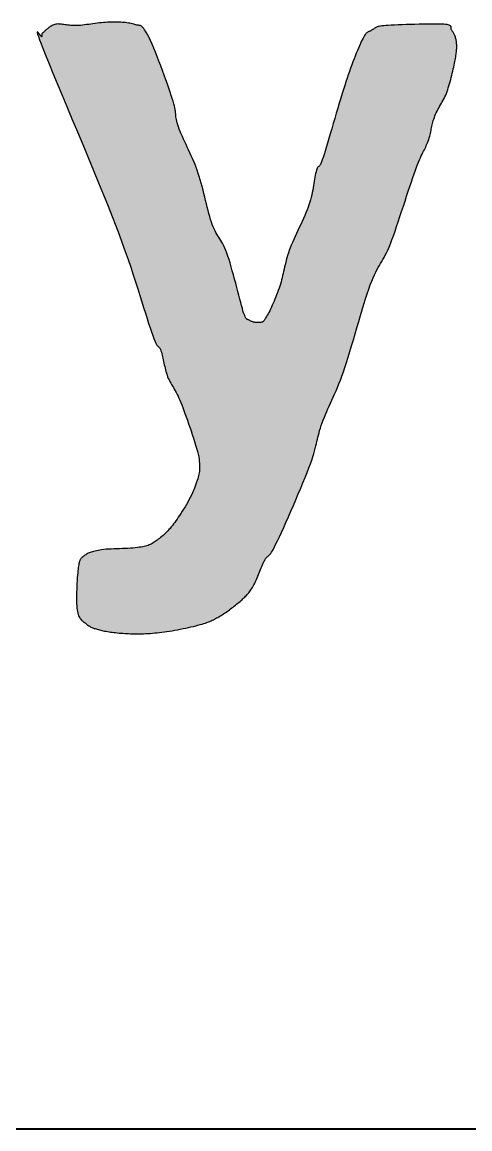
# Model space of a CAD drawing. Header units: millimetres. Extents: x 0 to 420, y 0 to 297.
# Drawn here: x 304.968 to 306.875, y 49 to 53.714 of the extents above; entities that cross this region are included whole.
import ezdxf

# ---------------------------------------------------------------- set-up
doc = ezdxf.new("R2010")
doc.units = ezdxf.units.MM
doc.layers.add('291-E-DIAGRAMA', color=5, linetype='Continuous')
doc.layers.add('291-G-ROTULO', color=7, linetype='Continuous')

msp = doc.modelspace()

# ---------------------------------------------------------------- hatches: boundary and pattern name
at = {"layer": '291-G-ROTULO', "true_color": 0xec5a2f}
msp.add_hatch(color=7, dxfattribs=at).paths.add_polyline_path([(306.7118, 53.7061), (306.6951, 53.706), (306.6776, 53.7057), (306.6594, 53.7054), (306.6409, 53.7049), (306.6224, 53.7044), (306.6042, 53.7039), (306.5865, 53.7032), (306.5697, 53.7026), (306.554, 53.7019), (306.5397, 53.7012), (306.5272, 53.7004), (306.5167, 53.6997), (306.5079, 53.6989), (306.5004, 53.6981), (306.4939, 53.6972), (306.4884, 53.6962), (306.4837, 53.6952), (306.4798, 53.6942), (306.4766, 53.6931), (306.4738, 53.6919), (306.4714, 53.6906), (306.4694, 53.6893), (306.4675, 53.6879), (306.4656, 53.6864), (306.4637, 53.6848), (306.4616, 53.6832), (306.4593, 53.6814), (306.4565, 53.6796), (306.4536, 53.6779), (306.451, 53.6766), (306.4485, 53.6756), (306.4463, 53.6747), (306.4441, 53.6739), (306.442, 53.6731), (306.44, 53.6721), (306.4379, 53.6708), (306.4358, 53.6692), (306.4336, 53.6671), (306.4313, 53.6645), (306.4288, 53.6612), (306.4261, 53.6572), (306.4232, 53.6523), (306.4199, 53.6464), (306.4163, 53.6394), (306.4125, 53.6315), (306.4084, 53.6229), (306.4043, 53.6136), (306.3999, 53.6036), (306.3955, 53.5931), (306.3909, 53.5819), (306.3862, 53.5701), (306.3814, 53.5579), (306.3766, 53.5451), (306.3717, 53.5319), (306.3668, 53.5183), (306.3618, 53.5042), (306.3569, 53.4898), (306.3519, 53.4751), (306.347, 53.46), (306.3421, 53.4447), (306.3366, 53.428), (306.3308, 53.4098), (306.3248, 53.3902), (306.3186, 53.3696), (306.3122, 53.3482), (306.3058, 53.3263), (306.2993, 53.3042), (306.2929, 53.2821), (306.2865, 53.2603), (306.2803, 53.239), (306.2744, 53.2185), (306.2687, 53.1991), (306.2633, 53.181), (306.2583, 53.1646), (306.2537, 53.15), (306.2497, 53.1376), (306.2462, 53.1274), (306.2431, 53.1193), (306.2403, 53.1129), (306.238, 53.1082), (306.2359, 53.1048), (306.2341, 53.1024), (306.2325, 53.1009), (306.2311, 53.0999), (306.2299, 53.0993), (306.2287, 53.0987), (306.2276, 53.098), (306.2266, 53.0969), (306.2255, 53.0951), (306.2243, 53.0924), (306.223, 53.0886), (306.2216, 53.0834), (306.2195, 53.0767), (306.2176, 53.0696), (306.2159, 53.062), (306.2143, 53.054), (306.2129, 53.0456), (306.2114, 53.0368), (306.21, 53.0277), (306.2086, 53.0184), (306.207, 53.0087), (306.2053, 52.9989), (306.2034, 52.9888), (306.2013, 52.9786), (306.1989, 52.9683), (306.1961, 52.9578), (306.193, 52.9473), (306.1895, 52.9368), (306.1858, 52.926), (306.1815, 52.9146), (306.1767, 52.9028), (306.1715, 52.8906), (306.166, 52.8781), (306.1602, 52.8653), (306.1542, 52.8524), (306.1481, 52.8394), (306.142, 52.8265), (306.1359, 52.8136), (306.13, 52.8008), (306.1243, 52.7883), (306.1189, 52.7761), (306.1138, 52.7643), (306.1092, 52.7529), (306.1052, 52.7421), (306.1016, 52.7313), (306.0983, 52.7208), (306.0954, 52.7105), (306.0927, 52.7005), (306.0902, 52.6906), (306.0879, 52.6809), (306.0857, 52.6714), (306.0836, 52.662), (306.0815, 52.6528), (306.0795, 52.6436), (306.0774, 52.6345), (306.0752, 52.6255), (306.073, 52.6165), (306.0705, 52.6075), (306.0679, 52.5985), (306.065, 52.5895), (306.0619, 52.5807), (306.0587, 52.5717), (306.0552, 52.5626), (306.0517, 52.5533), (306.0481, 52.5441), (306.0444, 52.5349), (306.0407, 52.5259), (306.0369, 52.517), (306.0332, 52.5084), (306.0294, 52.5001), (306.0257, 52.4922), (306.0221, 52.4848), (306.0186, 52.4779), (306.0152, 52.4716), (306.0119, 52.4659), (306.0088, 52.461), (306.0063, 52.4565), (306.0041, 52.4525), (306.002, 52.4491), (306.0002, 52.4462), (305.9985, 52.4438), (305.9969, 52.4418), (305.9954, 52.4402), (305.994, 52.4389), (305.9926, 52.438), (305.9912, 52.4372), (305.9897, 52.4366), (305.9882, 52.4362), (305.9866, 52.4358), (305.9848, 52.4356), (305.9828, 52.4353), (305.9807, 52.4349), (305.978, 52.4346), (305.9752, 52.4345), (305.9723, 52.4344), (305.9693, 52.4345), (305.9662, 52.4348), (305.9631, 52.4351), (305.96, 52.4356), (305.9569, 52.4362), (305.9538, 52.4369), (305.9507, 52.4377), (305.9477, 52.4387), (305.9448, 52.4397), (305.9421, 52.4409), (305.9394, 52.4422), (305.9369, 52.4435), (305.9345, 52.445), (305.9324, 52.4462), (305.9306, 52.447), (305.929, 52.4475), (305.9276, 52.4479), (305.9264, 52.4481), (305.9252, 52.4485), (305.9241, 52.4491), (305.923, 52.45), (305.9218, 52.4514), (305.9206, 52.4534), (305.9192, 52.4561), (305.9176, 52.4596), (305.9158, 52.4642), (305.9137, 52.4699), (305.9112, 52.4768), (305.9084, 52.4851), (305.9056, 52.4951), (305.9024, 52.5069), (305.8988, 52.5203), (305.8949, 52.535), (305.8908, 52.5507), (305.8865, 52.5674), (305.882, 52.5846), (305.8773, 52.6023), (305.8726, 52.6201), (305.8678, 52.6379), (305.863, 52.6554), (305.8582, 52.6723), (305.8535, 52.6885), (305.8489, 52.7036), (305.8444, 52.7176), (305.8402, 52.73), (305.8357, 52.7414), (305.8312, 52.7517), (305.8268, 52.761), (305.8225, 52.7694), (305.8182, 52.7771), (305.8139, 52.7843), (305.8097, 52.7912), (305.8055, 52.7978), (305.8014, 52.8044), (305.7974, 52.8111), (305.7933, 52.8181), (305.7894, 52.8255), (305.7854, 52.8334), (305.7816, 52.8422), (305.7777, 52.8518), (305.7739, 52.8625), (305.7702, 52.8739), (305.7666, 52.8859), (305.763, 52.8987), (305.7594, 52.912), (305.7559, 52.9258), (305.7524, 52.94), (305.7489, 52.9545), (305.7453, 52.9692), (305.7417, 52.984), (305.7381, 52.9988), (305.7343, 53.0136), (305.7305, 53.0282), (305.7265, 53.0426), (305.7224, 53.0567), (305.7181, 53.0703), (305.7137, 53.0834), (305.709, 53.0958), (305.7041, 53.1083), (305.6989, 53.1207), (305.6935, 53.1331), (305.688, 53.1454), (305.6825, 53.1577), (305.6769, 53.1698), (305.6713, 53.1817), (305.6658, 53.1935), (305.6604, 53.205), (305.6552, 53.2163), (305.6502, 53.2273), (305.6455, 53.238), (305.6411, 53.2484), (305.637, 53.2584), (305.6334, 53.268), (305.6304, 53.277), (305.628, 53.285), (305.6262, 53.2923), (305.6248, 53.299), (305.6238, 53.3053), (305.623, 53.3113), (305.6224, 53.3171), (305.6219, 53.323), (305.6213, 53.329), (305.6205, 53.3354), (305.6195, 53.3422), (305.6182, 53.3496), (305.6164, 53.3578), (305.614, 53.3669), (305.611, 53.3771), (305.6073, 53.3885), (305.6031, 53.4016), (305.5982, 53.4164), (305.5926, 53.4329), (305.5865, 53.4506), (305.5799, 53.4693), (305.5729, 53.4887), (305.5656, 53.5085), (305.5581, 53.5285), (305.5506, 53.5483), (305.543, 53.5678), (305.5355, 53.5865), (305.5283, 53.6042), (305.5213, 53.6206), (305.5146, 53.6355), (305.5085, 53.6486), (305.5029, 53.6595), (305.4979, 53.6685), (305.4934, 53.6761), (305.4893, 53.6823), (305.4856, 53.6873), (305.4822, 53.6913), (305.4789, 53.6944), (305.4758, 53.6967), (305.4728, 53.6984), (305.4698, 53.6996), (305.4667, 53.7004), (305.4635, 53.701), (305.46, 53.7016), (305.4563, 53.7022), (305.4522, 53.703), (305.4477, 53.7041), (305.4427, 53.7057), (305.4373, 53.7071), (305.4318, 53.7084), (305.4261, 53.7096), (305.4202, 53.7106), (305.4141, 53.7115), (305.4079, 53.7123), (305.4015, 53.7129), (305.395, 53.7135), (305.3884, 53.7139), (305.3816, 53.7142), (305.3746, 53.7144), (305.3676, 53.7144), (305.3604, 53.7144), (305.3532, 53.7143), (305.3458, 53.714), (305.3383, 53.7137), (305.3306, 53.7136), (305.3225, 53.7132), (305.3141, 53.7126), (305.3054, 53.7118), (305.2965, 53.7109), (305.2875, 53.7098), (305.2784, 53.7086), (305.2693, 53.7074), (305.2602, 53.7062), (305.2512, 53.705), (305.2423, 53.7038), (305.2336, 53.7027), (305.2251, 53.7017), (305.217, 53.7008), (305.2092, 53.7001), (305.2018, 53.6997), (305.1948, 53.6994), (305.1879, 53.6995), (305.1814, 53.6998), (305.175, 53.7003), (305.1688, 53.701), (305.1628, 53.7017), (305.157, 53.7026), (305.1514, 53.7034), (305.1459, 53.7042), (305.1406, 53.705), (305.1354, 53.7057), (305.1304, 53.7061), (305.1255, 53.7064), (305.1207, 53.7065), (305.116, 53.7063), (305.1115, 53.7057), (305.107, 53.7044), (305.1028, 53.703), (305.0987, 53.7013), (305.0949, 53.6995), (305.0912, 53.6976), (305.0876, 53.6955), (305.0843, 53.6934), (305.0811, 53.6911), (305.0781, 53.6888), (305.0752, 53.6865), (305.0725, 53.6842), (305.07, 53.682), (305.0676, 53.6797), (305.0653, 53.6776), (305.0632, 53.6755), (305.0613, 53.6736), (305.0595, 53.6722), (305.058, 53.671), (305.0566, 53.6699), (305.0555, 53.669), (305.0545, 53.6682), (305.0537, 53.6674), (305.053, 53.6666), (305.0525, 53.6658), (305.0521, 53.6649), (305.0518, 53.6639), (305.0515, 53.6627), (305.0514, 53.6614), (305.0513, 53.6599), (305.0512, 53.6581), (305.0512, 53.6559), (305.0512, 53.6535), (305.0507, 53.6524), (305.0493, 53.6532), (305.0471, 53.6555), (305.0445, 53.6588), (305.0417, 53.6627), (305.0388, 53.6665), (305.0362, 53.6699), (305.0339, 53.6723), (305.0323, 53.6733), (305.0315, 53.6724), (305.0318, 53.669), (305.0334, 53.6628), (305.0366, 53.6532), (305.0414, 53.6397), (305.0483, 53.6219), (305.0573, 53.5993), (305.0685, 53.5709), (305.0824, 53.5366), (305.0986, 53.4971), (305.1169, 53.4531), (305.1367, 53.4055), (305.1579, 53.3549), (305.18, 53.3021), (305.2028, 53.2477), (305.2258, 53.1926), (305.2488, 53.1374), (305.2714, 53.0829), (305.2933, 53.0299), (305.314, 52.979), (305.3334, 52.9309), (305.3509, 52.8865), (305.3664, 52.8465), (305.3807, 52.8093), (305.3941, 52.773), (305.4068, 52.7378), (305.4188, 52.7036), (305.43, 52.6705), (305.4406, 52.6386), (305.4506, 52.6079), (305.46, 52.5785), (305.4689, 52.5503), (305.4772, 52.5236), (305.4851, 52.4982), (305.4926, 52.4744), (305.4997, 52.4521), (305.5064, 52.4313), (305.5128, 52.4122), (305.519, 52.3948), (305.5243, 52.3797), (305.5289, 52.3673), (305.5328, 52.3573), (305.5363, 52.3495), (305.5392, 52.3435), (305.5417, 52.339), (305.5439, 52.3358), (305.5458, 52.3336), (305.5475, 52.332), (305.5491, 52.3307), (305.5505, 52.3295), (305.552, 52.3282), (305.5535, 52.3263), (305.5552, 52.3235), (305.557, 52.3197), (305.5591, 52.3145), (305.5609, 52.3084), (305.5626, 52.3021), (305.5642, 52.2956), (305.5658, 52.289), (305.5673, 52.2823), (305.5687, 52.2755), (305.5702, 52.2686), (305.5717, 52.2615), (305.5732, 52.2544), (305.5748, 52.2473), (305.5765, 52.2401), (305.5783, 52.2329), (305.5803, 52.2257), (305.5824, 52.2184), (305.5847, 52.2112), (305.5872, 52.2041), (305.5903, 52.197), (305.5936, 52.1902), (305.597, 52.1836), (305.6006, 52.1771), (305.6043, 52.1706), (305.6081, 52.164), (305.6119, 52.1574), (305.6158, 52.1506), (305.6198, 52.1436), (305.6238, 52.1364), (305.6278, 52.1288), (305.6318, 52.1208), (305.6358, 52.1123), (305.6398, 52.1034), (305.6436, 52.0938), (305.6475, 52.0836), (305.6518, 52.0725), (305.6564, 52.0603), (305.6613, 52.0472), (305.6664, 52.0333), (305.6716, 52.0188), (305.6769, 52.0039), (305.6821, 51.9886), (305.6874, 51.9732), (305.6925, 51.9578), (305.6974, 51.9425), (305.7021, 51.9276), (305.7065, 51.9131), (305.7105, 51.8992), (305.7141, 51.8861), (305.7172, 51.8739), (305.7197, 51.8628), (305.7211, 51.8527), (305.7222, 51.8435), (305.723, 51.8351), (305.7235, 51.8274), (305.7237, 51.8202), (305.7237, 51.8134), (305.7234, 51.807), (305.7227, 51.8008), (305.7218, 51.7947), (305.7207, 51.7887), (305.7192, 51.7825), (305.7175, 51.7761), (305.7154, 51.7694), (305.7131, 51.7623), (305.7106, 51.7547), (305.7077, 51.7464), (305.7048, 51.7378), (305.7014, 51.7289), (305.6975, 51.7195), (305.6932, 51.7099), (305.6885, 51.7), (305.6835, 51.69), (305.6783, 51.6799), (305.6728, 51.6698), (305.6672, 51.6598), (305.6614, 51.6499), (305.6556, 51.6403), (305.6498, 51.6309), (305.644, 51.6219), (305.6383, 51.6133), (305.6328, 51.6053), (305.6274, 51.5978), (305.6225, 51.5904), (305.6176, 51.5834), (305.6127, 51.5766), (305.6078, 51.5702), (305.6029, 51.564), (305.5979, 51.5581), (305.593, 51.5525), (305.588, 51.5471), (305.583, 51.542), (305.578, 51.537), (305.5729, 51.5323), (305.5678, 51.5278), (305.5627, 51.5235), (305.5575, 51.5193), (305.5523, 51.5153), (305.5471, 51.5115), (305.5423, 51.5079), (305.5379, 51.5045), (305.5336, 51.5014), (305.5295, 51.4985), (305.5254, 51.4959), (305.5213, 51.4934), (305.5172, 51.4912), (305.513, 51.4891), (305.5085, 51.4873), (305.5038, 51.4855), (305.4988, 51.4839), (305.4934, 51.4824), (305.4876, 51.481), (305.4813, 51.4797), (305.4743, 51.4785), (305.4668, 51.4774), (305.4587, 51.476), (305.4497, 51.4749), (305.4398, 51.4739), (305.4291, 51.4732), (305.418, 51.4726), (305.4064, 51.4721), (305.3945, 51.4717), (305.3825, 51.4713), (305.3704, 51.4709), (305.3586, 51.4705), (305.347, 51.47), (305.3358, 51.4695), (305.3252, 51.4687), (305.3153, 51.4678), (305.3062, 51.4667), (305.2982, 51.4653), (305.2909, 51.4641), (305.2842, 51.4629), (305.278, 51.4615), (305.2722, 51.4601), (305.2668, 51.4585), (305.2619, 51.4569), (305.2573, 51.4553), (305.253, 51.4535), (305.249, 51.4517), (305.2452, 51.4498), (305.2417, 51.4478), (305.2383, 51.4458), (305.2351, 51.4438), (305.232, 51.4416), (305.2289, 51.4394), (305.2259, 51.4372), (305.2234, 51.4347), (305.2212, 51.4325), (305.2193, 51.4304), (305.2177, 51.4285), (305.2162, 51.4266), (305.2149, 51.4246), (305.2138, 51.4225), (305.2128, 51.4201), (305.2119, 51.4175), (305.2111, 51.4146), (305.2103, 51.4112), (305.2095, 51.4073), (305.2087, 51.4028), (305.2078, 51.3976), (305.2069, 51.3917), (305.2058, 51.385), (305.205, 51.3775), (305.2042, 51.3688), (305.2034, 51.3589), (305.2026, 51.3481), (305.2019, 51.3366), (305.2012, 51.3245), (305.2006, 51.3119), (305.2, 51.2992), (305.1996, 51.2864), (305.1994, 51.2737), (305.1992, 51.2614), (305.1993, 51.2495), (305.1996, 51.2383), (305.2001, 51.2279), (305.2008, 51.2185), (305.2018, 51.2104), (305.2031, 51.2032), (305.2046, 51.1968), (305.2064, 51.1911), (305.2083, 51.186), (305.2105, 51.1814), (305.2129, 51.1774), (305.2154, 51.1737), (305.2181, 51.1705), (305.2209, 51.1675), (305.2238, 51.1648), (305.2267, 51.1622), (305.2297, 51.1598), (305.2328, 51.1575), (305.2359, 51.1551), (305.2389, 51.1527), (305.2419, 51.1501), (305.245, 51.1476), (305.248, 51.1453), (305.2511, 51.1432), (305.2542, 51.1413), (305.2574, 51.1395), (305.2606, 51.1378), (305.264, 51.1363), (305.2675, 51.1348), (305.2712, 51.1334), (305.275, 51.1321), (305.279, 51.1308), (305.2832, 51.1295), (305.2875, 51.1282), (305.2922, 51.1269), (305.297, 51.1255), (305.3022, 51.124), (305.3076, 51.1229), (305.3132, 51.1218), (305.319, 51.1207), (305.3251, 51.1196), (305.3313, 51.1185), (305.3378, 51.1175), (305.3445, 51.1165), (305.3514, 51.1155), (305.3584, 51.1146), (305.3656, 51.1137), (305.3731, 51.1129), (305.3806, 51.1122), (305.3884, 51.1115), (305.3963, 51.1109), (305.4044, 51.1104), (305.4126, 51.11), (305.421, 51.1096), (305.4295, 51.1093), (305.4382, 51.1091), (305.4471, 51.1089), (305.4562, 51.1089), (305.4653, 51.1089), (305.4747, 51.109), (305.4841, 51.1092), (305.4937, 51.1096), (305.5033, 51.11), (305.5131, 51.1106), (305.523, 51.1114), (305.5329, 51.1123), (305.5429, 51.1134), (305.553, 51.1146), (305.5631, 51.116), (305.5735, 51.1172), (305.5843, 51.1187), (305.5954, 51.1204), (305.6067, 51.1222), (305.6182, 51.1242), (305.6298, 51.1263), (305.6414, 51.1285), (305.653, 51.1308), (305.6644, 51.1332), (305.6756, 51.1356), (305.6864, 51.1381), (305.697, 51.1406), (305.707, 51.143), (305.7166, 51.1455), (305.7255, 51.1478), (305.7338, 51.1501), (305.7414, 51.1524), (305.7484, 51.1547), (305.755, 51.1569), (305.7611, 51.1592), (305.7668, 51.1615), (305.7722, 51.1639), (305.7773, 51.1663), (305.7822, 51.1687), (305.7869, 51.1712), (305.7916, 51.1737), (305.7961, 51.1763), (305.8007, 51.1789), (305.8053, 51.1816), (305.8101, 51.1844), (305.815, 51.1873), (305.8201, 51.1903), (305.825, 51.1934), (305.8301, 51.1967), (305.8351, 51.2001), (305.8403, 51.2036), (305.8454, 51.2073), (305.8506, 51.2111), (305.8558, 51.215), (305.861, 51.2189), (305.8662, 51.2229), (305.8713, 51.2269), (305.8764, 51.2309), (305.8814, 51.2349), (305.8863, 51.2389), (305.8911, 51.2428), (305.8958, 51.2467), (305.9004, 51.2505), (305.9045, 51.2542), (305.9084, 51.2579), (305.9122, 51.2615), (305.9159, 51.2651), (305.9195, 51.2687), (305.923, 51.2724), (305.9264, 51.2761), (305.9298, 51.2799), (305.933, 51.2838), (305.9362, 51.2879), (305.9394, 51.2921), (305.9425, 51.2965), (305.9455, 51.3012), (305.9486, 51.3061), (305.9516, 51.3113), (305.9546, 51.3168), (305.9576, 51.3222), (305.9605, 51.3281), (305.9635, 51.3342), (305.9663, 51.3407), (305.9692, 51.3474), (305.972, 51.3542), (305.9749, 51.3612), (305.9777, 51.3682), (305.9805, 51.3753), (305.9833, 51.3823), (305.9862, 51.3893), (305.989, 51.3961), (305.9919, 51.4027), (305.9948, 51.4092), (305.9978, 51.4153), (306.0008, 51.4211), (306.0033, 51.4261), (306.0056, 51.43), (306.0077, 51.433), (306.0097, 51.4352), (306.0117, 51.437), (306.0137, 51.4386), (306.0158, 51.4402), (306.0181, 51.442), (306.0206, 51.4442), (306.0233, 51.4471), (306.0264, 51.4509), (306.0299, 51.4559), (306.0338, 51.4622), (306.0382, 51.47), (306.0433, 51.4797), (306.049, 51.4914), (306.0559, 51.5055), (306.0637, 51.5221), (306.0724, 51.5409), (306.0817, 51.5614), (306.0916, 51.5834), (306.1019, 51.6066), (306.1124, 51.6307), (306.123, 51.6553), (306.1336, 51.6801), (306.144, 51.7048), (306.1542, 51.729), (306.1639, 51.7525), (306.173, 51.775), (306.1814, 51.796), (306.1889, 51.8154), (306.1955, 51.8327), (306.2011, 51.8482), (306.2059, 51.8623), (306.21, 51.8753), (306.2135, 51.8874), (306.2165, 51.8985), (306.2191, 51.9089), (306.2215, 51.9188), (306.2236, 51.9283), (306.2256, 51.9375), (306.2277, 51.9466), (306.2298, 51.9557), (306.2322, 51.9651), (306.2349, 51.9748), (306.2379, 51.9849), (306.2415, 51.9957), (306.2457, 52.0073), (306.2503, 52.0196), (306.2551, 52.0316), (306.2601, 52.0435), (306.2652, 52.0553), (306.2704, 52.0672), (306.2759, 52.0791), (306.2814, 52.0913), (306.2871, 52.1037), (306.2929, 52.1165), (306.2988, 52.1298), (306.3048, 52.1436), (306.3109, 52.1581), (306.3171, 52.1733), (306.3233, 52.1893), (306.3297, 52.2062), (306.336, 52.2241), (306.3426, 52.2435), (306.3494, 52.2646), (306.3565, 52.2872), (306.3638, 52.311), (306.3712, 52.3357), (306.3788, 52.3611), (306.3864, 52.3869), (306.394, 52.4128), (306.4016, 52.4387), (306.4091, 52.4643), (306.4166, 52.4892), (306.4238, 52.5132), (306.4309, 52.5361), (306.4377, 52.5577), (306.4443, 52.5776), (306.4505, 52.5955), (306.4567, 52.6115), (306.4626, 52.6257), (306.4683, 52.6383), (306.4738, 52.6496), (306.4791, 52.6599), (306.4843, 52.6693), (306.4894, 52.6781), (306.4944, 52.6866), (306.4994, 52.695), (306.5044, 52.7035), (306.5094, 52.7123), (306.5145, 52.7217), (306.5198, 52.732), (306.5252, 52.7433), (306.5309, 52.756), (306.5368, 52.7702), (306.543, 52.7864), (306.5494, 52.8042), (306.5561, 52.8233), (306.563, 52.8434), (306.57, 52.8643), (306.5771, 52.8859), (306.5843, 52.9078), (306.5915, 52.9298), (306.5986, 52.9517), (306.6056, 52.9733), (306.6125, 52.9944), (306.6192, 53.0147), (306.6257, 53.0339), (306.6319, 53.0519), (306.6377, 53.0685), (306.6432, 53.0834), (306.6479, 53.0962), (306.6524, 53.1079), (306.6567, 53.1184), (306.6607, 53.1279), (306.6645, 53.1366), (306.6681, 53.1444), (306.6715, 53.1517), (306.6748, 53.1584), (306.6779, 53.1647), (306.6809, 53.1707), (306.6838, 53.1766), (306.6867, 53.1824), (306.6894, 53.1884), (306.6921, 53.1945), (306.6947, 53.2009), (306.6974, 53.2078), (306.6998, 53.2148), (306.702, 53.2216), (306.7038, 53.2281), (306.7054, 53.2345), (306.7068, 53.2407), (306.7081, 53.2468), (306.7093, 53.2528), (306.7104, 53.2588), (306.7116, 53.2647), (306.7127, 53.2706), (306.714, 53.2766), (306.7154, 53.2826), (306.7171, 53.2888), (306.7189, 53.2951), (306.721, 53.3015), (306.7235, 53.3082), (306.7259, 53.3149), (306.7287, 53.3217), (306.7317, 53.3284), (306.7351, 53.335), (306.7386, 53.3417), (306.7422, 53.3484), (306.746, 53.3551), (306.7498, 53.3619), (306.7537, 53.3687), (306.7575, 53.3756), (306.7613, 53.3825), (306.765, 53.3895), (306.7685, 53.3966), (306.7718, 53.4038), (306.7749, 53.4111), (306.7777, 53.4186), (306.7803, 53.4264), (306.7829, 53.4345), (306.7855, 53.443), (306.7881, 53.4518), (306.7906, 53.4607), (306.7931, 53.4698), (306.7955, 53.479), (306.7978, 53.4881), (306.8, 53.4972), (306.8021, 53.5061), (306.8041, 53.5149), (306.8059, 53.5233), (306.8076, 53.5315), (306.8092, 53.5392), (306.8106, 53.5464), (306.8118, 53.5531), (306.8132, 53.5597), (306.8145, 53.5659), (306.8155, 53.5718), (306.8164, 53.5775), (306.8172, 53.5828), (306.8178, 53.5878), (306.8182, 53.5927), (306.8186, 53.5973), (306.8188, 53.6017), (306.8189, 53.606), (306.8189, 53.6101), (306.8189, 53.6141), (306.8187, 53.618), (306.8185, 53.6218), (306.8182, 53.6256), (306.8178, 53.6294), (306.8174, 53.6331), (306.8168, 53.6368), (306.8161, 53.6404), (306.8153, 53.644), (306.8143, 53.6475), (306.8132, 53.6509), (306.8121, 53.6543), (306.8108, 53.6575), (306.8094, 53.6607), (306.808, 53.6637), (306.8065, 53.6666), (306.8048, 53.6695), (306.8032, 53.6722), (306.8014, 53.6748), (306.7996, 53.6773), (306.7978, 53.6796), (306.7962, 53.6818), (306.7953, 53.684), (306.7948, 53.6861), (306.7947, 53.6882), (306.7947, 53.6902), (306.7947, 53.6921), (306.7946, 53.6939), (306.7942, 53.6956), (306.7934, 53.6973), (306.7921, 53.6988), (306.79, 53.7003), (306.787, 53.7016), (306.7831, 53.7028), (306.7779, 53.7039), (306.7715, 53.7049), (306.7636, 53.7057), (306.7535, 53.706), (306.7412, 53.7062), (306.7272, 53.7062)])

# ---------------------------------------------------------------- linework, layer by layer
at = {"layer": '291-E-DIAGRAMA', "color": 7, "lineweight": 40}
msp.add_line((230, 49), (405, 49), dxfattribs=at)
at = {"layer": '291-E-DIAGRAMA'}
msp.add_lwpolyline([(306.7636, 53.7057), (306.7535, 53.706), (306.7412, 53.7062), (306.7272, 53.7062), (306.7118, 53.7061), (306.6951, 53.706), (306.6776, 53.7057), (306.6594, 53.7054), (306.6409, 53.7049), (306.6224, 53.7044), (306.6042, 53.7039), (306.5865, 53.7032), (306.5697, 53.7026), (306.554, 53.7019), (306.5397, 53.7012), (306.5272, 53.7004), (306.5167, 53.6997), (306.5079, 53.6989), (306.5004, 53.6981), (306.4939, 53.6972), (306.4884, 53.6962), (306.4837, 53.6952), (306.4798, 53.6942), (306.4766, 53.6931), (306.4738, 53.6919), (306.4714, 53.6906), (306.4694, 53.6893), (306.4675, 53.6879), (306.4656, 53.6864), (306.4637, 53.6848), (306.4616, 53.6832), (306.4593, 53.6814), (306.4565, 53.6796), (306.4536, 53.6779), (306.451, 53.6766), (306.4485, 53.6756), (306.4463, 53.6747), (306.4441, 53.6739), (306.442, 53.6731), (306.44, 53.6721), (306.4379, 53.6708), (306.4358, 53.6692), (306.4336, 53.6671), (306.4313, 53.6645), (306.4288, 53.6612), (306.4261, 53.6572), (306.4232, 53.6523), (306.4199, 53.6464), (306.4163, 53.6394), (306.4125, 53.6315), (306.4084, 53.6229), (306.4043, 53.6136), (306.3999, 53.6036), (306.3955, 53.5931), (306.3909, 53.5819), (306.3862, 53.5701), (306.3814, 53.5579), (306.3766, 53.5451), (306.3717, 53.5319), (306.3668, 53.5183), (306.3618, 53.5042), (306.3569, 53.4898), (306.3519, 53.4751), (306.347, 53.46), (306.3421, 53.4447), (306.3366, 53.428), (306.3308, 53.4098), (306.3248, 53.3902), (306.3186, 53.3696), (306.3122, 53.3482), (306.3058, 53.3263), (306.2993, 53.3042), (306.2929, 53.2821), (306.2865, 53.2603), (306.2803, 53.239), (306.2744, 53.2185), (306.2687, 53.1991), (306.2633, 53.181), (306.2583, 53.1646), (306.2537, 53.15), (306.2497, 53.1376), (306.2462, 53.1274), (306.2431, 53.1193), (306.2403, 53.1129), (306.238, 53.1082), (306.2359, 53.1048), (306.2341, 53.1024), (306.2325, 53.1009), (306.2311, 53.0999), (306.2299, 53.0993), (306.2287, 53.0987), (306.2276, 53.098), (306.2266, 53.0969), (306.2255, 53.0951), (306.2243, 53.0924), (306.223, 53.0886), (306.2216, 53.0834), (306.2195, 53.0767), (306.2176, 53.0696), (306.2159, 53.062), (306.2143, 53.054), (306.2129, 53.0456), (306.2114, 53.0368), (306.21, 53.0277), (306.2086, 53.0184), (306.207, 53.0087), (306.2053, 52.9989), (306.2034, 52.9888), (306.2013, 52.9786), (306.1989, 52.9683), (306.1961, 52.9578), (306.193, 52.9473), (306.1895, 52.9368), (306.1858, 52.926), (306.1815, 52.9146), (306.1767, 52.9028), (306.1715, 52.8906), (306.166, 52.8781), (306.1602, 52.8653), (306.1542, 52.8524), (306.1481, 52.8394), (306.142, 52.8265), (306.1359, 52.8136), (306.13, 52.8008), (306.1243, 52.7883), (306.1189, 52.7761), (306.1138, 52.7643), (306.1092, 52.7529), (306.1052, 52.7421), (306.1016, 52.7313), (306.0983, 52.7208), (306.0954, 52.7105), (306.0927, 52.7005), (306.0902, 52.6906), (306.0879, 52.6809), (306.0857, 52.6714), (306.0836, 52.662), (306.0815, 52.6528), (306.0795, 52.6436), (306.0774, 52.6345), (306.0752, 52.6255), (306.073, 52.6165), (306.0705, 52.6075), (306.0679, 52.5985), (306.065, 52.5895), (306.0619, 52.5807), (306.0587, 52.5717), (306.0552, 52.5626), (306.0517, 52.5533), (306.0481, 52.5441), (306.0444, 52.5349), (306.0407, 52.5259), (306.0369, 52.517), (306.0332, 52.5084), (306.0294, 52.5001), (306.0257, 52.4922), (306.0221, 52.4848), (306.0186, 52.4779), (306.0152, 52.4716), (306.0119, 52.4659), (306.0088, 52.461), (306.0063, 52.4565), (306.0041, 52.4525), (306.002, 52.4491), (306.0002, 52.4462), (305.9985, 52.4438), (305.9969, 52.4418), (305.9954, 52.4402), (305.994, 52.4389), (305.9926, 52.438), (305.9912, 52.4372), (305.9897, 52.4366), (305.9882, 52.4362), (305.9866, 52.4358), (305.9848, 52.4356), (305.9828, 52.4353), (305.9807, 52.4349), (305.978, 52.4346), (305.9752, 52.4345), (305.9723, 52.4344), (305.9693, 52.4345), (305.9662, 52.4348), (305.9631, 52.4351), (305.96, 52.4356), (305.9569, 52.4362), (305.9538, 52.4369), (305.9507, 52.4377), (305.9477, 52.4387), (305.9448, 52.4397), (305.9421, 52.4409), (305.9394, 52.4422), (305.9369, 52.4435), (305.9345, 52.445), (305.9324, 52.4462), (305.9306, 52.447), (305.929, 52.4475), (305.9276, 52.4479), (305.9264, 52.4481), (305.9252, 52.4485), (305.9241, 52.4491), (305.923, 52.45), (305.9218, 52.4514), (305.9206, 52.4534), (305.9192, 52.4561), (305.9176, 52.4596), (305.9158, 52.4642), (305.9137, 52.4699), (305.9112, 52.4768), (305.9084, 52.4851), (305.9056, 52.4951), (305.9024, 52.5069), (305.8988, 52.5203), (305.8949, 52.535), (305.8908, 52.5507), (305.8865, 52.5674), (305.882, 52.5846), (305.8773, 52.6023), (305.8726, 52.6201), (305.8678, 52.6379), (305.863, 52.6554), (305.8582, 52.6723), (305.8535, 52.6885), (305.8489, 52.7036), (305.8444, 52.7176), (305.8402, 52.73), (305.8357, 52.7414), (305.8312, 52.7517), (305.8268, 52.761), (305.8225, 52.7694), (305.8182, 52.7771), (305.8139, 52.7843), (305.8097, 52.7912), (305.8055, 52.7978), (305.8014, 52.8044), (305.7974, 52.8111), (305.7933, 52.8181), (305.7894, 52.8255), (305.7854, 52.8334), (305.7816, 52.8422), (305.7777, 52.8518), (305.7739, 52.8625), (305.7702, 52.8739), (305.7666, 52.8859), (305.763, 52.8987), (305.7594, 52.912), (305.7559, 52.9258), (305.7524, 52.94), (305.7489, 52.9545), (305.7453, 52.9692), (305.7417, 52.984), (305.7381, 52.9988), (305.7343, 53.0136), (305.7305, 53.0282), (305.7265, 53.0426), (305.7224, 53.0567), (305.7181, 53.0703), (305.7137, 53.0834), (305.709, 53.0958), (305.7041, 53.1083), (305.6989, 53.1207), (305.6935, 53.1331), (305.688, 53.1454), (305.6825, 53.1577), (305.6769, 53.1698), (305.6713, 53.1817), (305.6658, 53.1935), (305.6604, 53.205), (305.6552, 53.2163), (305.6502, 53.2273), (305.6455, 53.238), (305.6411, 53.2484), (305.637, 53.2584), (305.6334, 53.268), (305.6304, 53.277), (305.628, 53.285), (305.6262, 53.2923), (305.6248, 53.299), (305.6238, 53.3053), (305.623, 53.3113), (305.6224, 53.3171), (305.6219, 53.323), (305.6213, 53.329), (305.6205, 53.3354), (305.6195, 53.3422), (305.6182, 53.3496), (305.6164, 53.3578), (305.614, 53.3669), (305.611, 53.3771), (305.6073, 53.3885), (305.6031, 53.4016), (305.5982, 53.4164), (305.5926, 53.4329), (305.5865, 53.4506), (305.5799, 53.4693), (305.5729, 53.4887), (305.5656, 53.5085), (305.5581, 53.5285), (305.5506, 53.5483), (305.543, 53.5678), (305.5355, 53.5865), (305.5283, 53.6042), (305.5213, 53.6206), (305.5146, 53.6355), (305.5085, 53.6486), (305.5029, 53.6595), (305.4979, 53.6685), (305.4934, 53.6761), (305.4893, 53.6823), (305.4856, 53.6873), (305.4822, 53.6913), (305.4789, 53.6944), (305.4758, 53.6967), (305.4728, 53.6984), (305.4698, 53.6996), (305.4667, 53.7004), (305.4635, 53.701), (305.46, 53.7016), (305.4563, 53.7022), (305.4522, 53.703), (305.4477, 53.7041), (305.4427, 53.7057), (305.4373, 53.7071), (305.4318, 53.7084), (305.4261, 53.7096), (305.4202, 53.7106), (305.4141, 53.7115), (305.4079, 53.7123), (305.4015, 53.7129), (305.395, 53.7135), (305.3884, 53.7139), (305.3816, 53.7142), (305.3746, 53.7144), (305.3676, 53.7144), (305.3604, 53.7144), (305.3532, 53.7143), (305.3458, 53.714), (305.3383, 53.7137), (305.3306, 53.7136), (305.3225, 53.7132), (305.3141, 53.7126), (305.3054, 53.7118), (305.2965, 53.7109), (305.2875, 53.7098), (305.2784, 53.7086), (305.2693, 53.7074), (305.2602, 53.7062), (305.2512, 53.705), (305.2423, 53.7038), (305.2336, 53.7027), (305.2251, 53.7017), (305.217, 53.7008), (305.2092, 53.7001), (305.2018, 53.6997), (305.1948, 53.6994), (305.1879, 53.6995), (305.1814, 53.6998), (305.175, 53.7003), (305.1688, 53.701), (305.1628, 53.7017), (305.157, 53.7026), (305.1514, 53.7034), (305.1459, 53.7042), (305.1406, 53.705), (305.1354, 53.7057), (305.1304, 53.7061), (305.1255, 53.7064), (305.1207, 53.7065), (305.116, 53.7063), (305.1115, 53.7057), (305.107, 53.7044), (305.1028, 53.703), (305.0987, 53.7013), (305.0949, 53.6995), (305.0912, 53.6976), (305.0876, 53.6955), (305.0843, 53.6934), (305.0811, 53.6911), (305.0781, 53.6888), (305.0752, 53.6865), (305.0725, 53.6842), (305.07, 53.682), (305.0676, 53.6797), (305.0653, 53.6776), (305.0632, 53.6755), (305.0613, 53.6736), (305.0595, 53.6722), (305.058, 53.671), (305.0566, 53.6699), (305.0555, 53.669), (305.0545, 53.6682), (305.0537, 53.6674), (305.053, 53.6666), (305.0525, 53.6658), (305.0521, 53.6649), (305.0518, 53.6639), (305.0515, 53.6627), (305.0514, 53.6614), (305.0513, 53.6599), (305.0512, 53.6581), (305.0512, 53.6559), (305.0512, 53.6535), (305.0507, 53.6524), (305.0493, 53.6532), (305.0471, 53.6555), (305.0445, 53.6588), (305.0417, 53.6627), (305.0388, 53.6665), (305.0362, 53.6699), (305.0339, 53.6723), (305.0323, 53.6733), (305.0315, 53.6724), (305.0318, 53.669), (305.0334, 53.6628), (305.0366, 53.6532), (305.0414, 53.6397), (305.0483, 53.6219), (305.0573, 53.5993), (305.0685, 53.5709), (305.0824, 53.5366), (305.0986, 53.4971), (305.1169, 53.4531), (305.1367, 53.4055), (305.1579, 53.3549), (305.18, 53.3021), (305.2028, 53.2477), (305.2258, 53.1926), (305.2488, 53.1374), (305.2714, 53.0829), (305.2933, 53.0299), (305.314, 52.979), (305.3334, 52.9309), (305.3509, 52.8865), (305.3664, 52.8465), (305.3807, 52.8093), (305.3941, 52.773), (305.4068, 52.7378), (305.4188, 52.7036), (305.43, 52.6705), (305.4406, 52.6386), (305.4506, 52.6079), (305.46, 52.5785), (305.4689, 52.5503), (305.4772, 52.5236), (305.4851, 52.4982), (305.4926, 52.4744), (305.4997, 52.4521), (305.5064, 52.4313), (305.5128, 52.4122), (305.519, 52.3948), (305.5243, 52.3797), (305.5289, 52.3673), (305.5328, 52.3573), (305.5363, 52.3495), (305.5392, 52.3435), (305.5417, 52.339), (305.5439, 52.3358), (305.5458, 52.3336), (305.5475, 52.332), (305.5491, 52.3307), (305.5505, 52.3295), (305.552, 52.3282), (305.5535, 52.3263), (305.5552, 52.3235), (305.557, 52.3197), (305.5591, 52.3145), (305.5609, 52.3084), (305.5626, 52.3021), (305.5642, 52.2956), (305.5658, 52.289), (305.5673, 52.2823), (305.5687, 52.2755), (305.5702, 52.2686), (305.5717, 52.2615), (305.5732, 52.2544), (305.5748, 52.2473), (305.5765, 52.2401), (305.5783, 52.2329), (305.5803, 52.2257), (305.5824, 52.2184), (305.5847, 52.2112), (305.5872, 52.2041), (305.5903, 52.197), (305.5936, 52.1902), (305.597, 52.1836), (305.6006, 52.1771), (305.6043, 52.1706), (305.6081, 52.164), (305.6119, 52.1574), (305.6158, 52.1506), (305.6198, 52.1436), (305.6238, 52.1364), (305.6278, 52.1288), (305.6318, 52.1208), (305.6358, 52.1123), (305.6398, 52.1034), (305.6436, 52.0938), (305.6475, 52.0836), (305.6518, 52.0725), (305.6564, 52.0603), (305.6613, 52.0472), (305.6664, 52.0333), (305.6716, 52.0188), (305.6769, 52.0039), (305.6821, 51.9886), (305.6874, 51.9732), (305.6925, 51.9578), (305.6974, 51.9425), (305.7021, 51.9276), (305.7065, 51.9131), (305.7105, 51.8992), (305.7141, 51.8861), (305.7172, 51.8739), (305.7197, 51.8628), (305.7211, 51.8527), (305.7222, 51.8435), (305.723, 51.8351), (305.7235, 51.8274), (305.7237, 51.8202), (305.7237, 51.8134), (305.7234, 51.807), (305.7227, 51.8008), (305.7218, 51.7947), (305.7207, 51.7887), (305.7192, 51.7825), (305.7175, 51.7761), (305.7154, 51.7694), (305.7131, 51.7623), (305.7106, 51.7547), (305.7077, 51.7464), (305.7048, 51.7378), (305.7014, 51.7289), (305.6975, 51.7195), (305.6932, 51.7099), (305.6885, 51.7), (305.6835, 51.69), (305.6783, 51.6799), (305.6728, 51.6698), (305.6672, 51.6598), (305.6614, 51.6499), (305.6556, 51.6403), (305.6498, 51.6309), (305.644, 51.6219), (305.6383, 51.6133), (305.6328, 51.6053), (305.6274, 51.5978), (305.6225, 51.5904), (305.6176, 51.5834), (305.6127, 51.5766), (305.6078, 51.5702), (305.6029, 51.564), (305.5979, 51.5581), (305.593, 51.5525), (305.588, 51.5471), (305.583, 51.542), (305.578, 51.537), (305.5729, 51.5323), (305.5678, 51.5278), (305.5627, 51.5235), (305.5575, 51.5193), (305.5523, 51.5153), (305.5471, 51.5115), (305.5423, 51.5079), (305.5379, 51.5045), (305.5336, 51.5014), (305.5295, 51.4985), (305.5254, 51.4959), (305.5213, 51.4934), (305.5172, 51.4912), (305.513, 51.4891), (305.5085, 51.4873), (305.5038, 51.4855), (305.4988, 51.4839), (305.4934, 51.4824), (305.4876, 51.481), (305.4813, 51.4797), (305.4743, 51.4785), (305.4668, 51.4774), (305.4587, 51.476), (305.4497, 51.4749), (305.4398, 51.4739), (305.4291, 51.4732), (305.418, 51.4726), (305.4064, 51.4721), (305.3945, 51.4717), (305.3825, 51.4713), (305.3704, 51.4709), (305.3586, 51.4705), (305.347, 51.47), (305.3358, 51.4695), (305.3252, 51.4687), (305.3153, 51.4678), (305.3062, 51.4667), (305.2982, 51.4653), (305.2909, 51.4641), (305.2842, 51.4629), (305.278, 51.4615), (305.2722, 51.4601), (305.2668, 51.4585), (305.2619, 51.4569), (305.2573, 51.4553), (305.253, 51.4535), (305.249, 51.4517), (305.2452, 51.4498), (305.2417, 51.4478), (305.2383, 51.4458), (305.2351, 51.4438), (305.232, 51.4416), (305.2289, 51.4394), (305.2259, 51.4372), (305.2234, 51.4347), (305.2212, 51.4325), (305.2193, 51.4304), (305.2177, 51.4285), (305.2162, 51.4266), (305.2149, 51.4246), (305.2138, 51.4225), (305.2128, 51.4201), (305.2119, 51.4175), (305.2111, 51.4146), (305.2103, 51.4112), (305.2095, 51.4073), (305.2087, 51.4028), (305.2078, 51.3976), (305.2069, 51.3917), (305.2058, 51.385), (305.205, 51.3775), (305.2042, 51.3688), (305.2034, 51.3589), (305.2026, 51.3481), (305.2019, 51.3366), (305.2012, 51.3245), (305.2006, 51.3119), (305.2, 51.2992), (305.1996, 51.2864), (305.1994, 51.2737), (305.1992, 51.2614), (305.1993, 51.2495), (305.1996, 51.2383), (305.2001, 51.2279), (305.2008, 51.2185), (305.2018, 51.2104), (305.2031, 51.2032), (305.2046, 51.1968), (305.2064, 51.1911), (305.2083, 51.186), (305.2105, 51.1814), (305.2129, 51.1774), (305.2154, 51.1737), (305.2181, 51.1705), (305.2209, 51.1675), (305.2238, 51.1648), (305.2267, 51.1622), (305.2297, 51.1598), (305.2328, 51.1575), (305.2359, 51.1551), (305.2389, 51.1527), (305.2419, 51.1501), (305.245, 51.1476), (305.248, 51.1453), (305.2511, 51.1432), (305.2542, 51.1413), (305.2574, 51.1395), (305.2606, 51.1378), (305.264, 51.1363), (305.2675, 51.1348), (305.2712, 51.1334), (305.275, 51.1321), (305.279, 51.1308), (305.2832, 51.1295), (305.2875, 51.1282), (305.2922, 51.1269), (305.297, 51.1255), (305.3022, 51.124), (305.3076, 51.1229), (305.3132, 51.1218), (305.319, 51.1207), (305.3251, 51.1196), (305.3313, 51.1185), (305.3378, 51.1175), (305.3445, 51.1165), (305.3514, 51.1155), (305.3584, 51.1146), (305.3656, 51.1137), (305.3731, 51.1129), (305.3806, 51.1122), (305.3884, 51.1115), (305.3963, 51.1109), (305.4044, 51.1104), (305.4126, 51.11), (305.421, 51.1096), (305.4295, 51.1093), (305.4382, 51.1091), (305.4471, 51.1089), (305.4562, 51.1089), (305.4653, 51.1089), (305.4747, 51.109), (305.4841, 51.1092), (305.4937, 51.1096), (305.5033, 51.11), (305.5131, 51.1106), (305.523, 51.1114), (305.5329, 51.1123), (305.5429, 51.1134), (305.553, 51.1146), (305.5631, 51.116), (305.5735, 51.1172), (305.5843, 51.1187), (305.5954, 51.1204), (305.6067, 51.1222), (305.6182, 51.1242), (305.6298, 51.1263), (305.6414, 51.1285), (305.653, 51.1308), (305.6644, 51.1332), (305.6756, 51.1356), (305.6864, 51.1381), (305.697, 51.1406), (305.707, 51.143), (305.7166, 51.1455), (305.7255, 51.1478), (305.7338, 51.1501), (305.7414, 51.1524), (305.7484, 51.1547), (305.755, 51.1569), (305.7611, 51.1592), (305.7668, 51.1615), (305.7722, 51.1639), (305.7773, 51.1663), (305.7822, 51.1687), (305.7869, 51.1712), (305.7916, 51.1737), (305.7961, 51.1763), (305.8007, 51.1789), (305.8053, 51.1816), (305.8101, 51.1844), (305.815, 51.1873), (305.8201, 51.1903), (305.825, 51.1934), (305.8301, 51.1967), (305.8351, 51.2001), (305.8403, 51.2036), (305.8454, 51.2073), (305.8506, 51.2111), (305.8558, 51.215), (305.861, 51.2189), (305.8662, 51.2229), (305.8713, 51.2269), (305.8764, 51.2309), (305.8814, 51.2349), (305.8863, 51.2389), (305.8911, 51.2428), (305.8958, 51.2467), (305.9004, 51.2505), (305.9045, 51.2542), (305.9084, 51.2579), (305.9122, 51.2615), (305.9159, 51.2651), (305.9195, 51.2687), (305.923, 51.2724), (305.9264, 51.2761), (305.9298, 51.2799), (305.933, 51.2838), (305.9362, 51.2879), (305.9394, 51.2921), (305.9425, 51.2965), (305.9455, 51.3012), (305.9486, 51.3061), (305.9516, 51.3113), (305.9546, 51.3168), (305.9576, 51.3222), (305.9605, 51.3281), (305.9635, 51.3342), (305.9663, 51.3407), (305.9692, 51.3474), (305.972, 51.3542), (305.9749, 51.3612), (305.9777, 51.3682), (305.9805, 51.3753), (305.9833, 51.3823), (305.9862, 51.3893), (305.989, 51.3961), (305.9919, 51.4027), (305.9948, 51.4092), (305.9978, 51.4153), (306.0008, 51.4211), (306.0033, 51.4261), (306.0056, 51.43), (306.0077, 51.433), (306.0097, 51.4352), (306.0117, 51.437), (306.0137, 51.4386), (306.0158, 51.4402), (306.0181, 51.442), (306.0206, 51.4442), (306.0233, 51.4471), (306.0264, 51.4509), (306.0299, 51.4559), (306.0338, 51.4622), (306.0382, 51.47), (306.0433, 51.4797), (306.049, 51.4914), (306.0559, 51.5055), (306.0637, 51.5221), (306.0724, 51.5409), (306.0817, 51.5614), (306.0916, 51.5834), (306.1019, 51.6066), (306.1124, 51.6307), (306.123, 51.6553), (306.1336, 51.6801), (306.144, 51.7048), (306.1542, 51.729), (306.1639, 51.7525), (306.173, 51.775), (306.1814, 51.796), (306.1889, 51.8154), (306.1955, 51.8327), (306.2011, 51.8482), (306.2059, 51.8623), (306.21, 51.8753), (306.2135, 51.8874), (306.2165, 51.8985), (306.2191, 51.9089), (306.2215, 51.9188), (306.2236, 51.9283), (306.2256, 51.9375), (306.2277, 51.9466), (306.2298, 51.9557), (306.2322, 51.9651), (306.2349, 51.9748), (306.2379, 51.9849), (306.2415, 51.9957), (306.2457, 52.0073), (306.2503, 52.0196), (306.2551, 52.0316), (306.2601, 52.0435), (306.2652, 52.0553), (306.2704, 52.0672), (306.2759, 52.0791), (306.2814, 52.0913), (306.2871, 52.1037), (306.2929, 52.1165), (306.2988, 52.1298), (306.3048, 52.1436), (306.3109, 52.1581), (306.3171, 52.1733), (306.3233, 52.1893), (306.3297, 52.2062), (306.336, 52.2241), (306.3426, 52.2435), (306.3494, 52.2646), (306.3565, 52.2872), (306.3638, 52.311), (306.3712, 52.3357), (306.3788, 52.3611), (306.3864, 52.3869), (306.394, 52.4128), (306.4016, 52.4387), (306.4091, 52.4643), (306.4166, 52.4892), (306.4238, 52.5132), (306.4309, 52.5361), (306.4377, 52.5577), (306.4443, 52.5776), (306.4505, 52.5955), (306.4567, 52.6115), (306.4626, 52.6257), (306.4683, 52.6383), (306.4738, 52.6496), (306.4791, 52.6599), (306.4843, 52.6693), (306.4894, 52.6781), (306.4944, 52.6866), (306.4994, 52.695), (306.5044, 52.7035), (306.5094, 52.7123), (306.5145, 52.7217), (306.5198, 52.732), (306.5252, 52.7433), (306.5309, 52.756), (306.5368, 52.7702), (306.543, 52.7864), (306.5494, 52.8042), (306.5561, 52.8233), (306.563, 52.8434), (306.57, 52.8643), (306.5771, 52.8859), (306.5843, 52.9078), (306.5915, 52.9298), (306.5986, 52.9517), (306.6056, 52.9733), (306.6125, 52.9944), (306.6192, 53.0147), (306.6257, 53.0339), (306.6319, 53.0519), (306.6377, 53.0685), (306.6432, 53.0834), (306.6479, 53.0962), (306.6524, 53.1079), (306.6567, 53.1184), (306.6607, 53.1279), (306.6645, 53.1366), (306.6681, 53.1444), (306.6715, 53.1517), (306.6748, 53.1584), (306.6779, 53.1647), (306.6809, 53.1707), (306.6838, 53.1766), (306.6867, 53.1824), (306.6894, 53.1884), (306.6921, 53.1945), (306.6947, 53.2009), (306.6974, 53.2078), (306.6998, 53.2148), (306.702, 53.2216), (306.7038, 53.2281), (306.7054, 53.2345), (306.7068, 53.2407), (306.7081, 53.2468), (306.7093, 53.2528), (306.7104, 53.2588), (306.7116, 53.2647), (306.7127, 53.2706), (306.714, 53.2766), (306.7154, 53.2826), (306.7171, 53.2888), (306.7189, 53.2951), (306.721, 53.3015), (306.7235, 53.3082), (306.7259, 53.3149), (306.7287, 53.3217), (306.7317, 53.3284), (306.7351, 53.335), (306.7386, 53.3417), (306.7422, 53.3484), (306.746, 53.3551), (306.7498, 53.3619), (306.7537, 53.3687), (306.7575, 53.3756), (306.7613, 53.3825), (306.765, 53.3895), (306.7685, 53.3966), (306.7718, 53.4038), (306.7749, 53.4111), (306.7777, 53.4186), (306.7803, 53.4264), (306.7829, 53.4345), (306.7855, 53.443), (306.7881, 53.4518), (306.7906, 53.4607), (306.7931, 53.4698), (306.7955, 53.479), (306.7978, 53.4881), (306.8, 53.4972), (306.8021, 53.5061), (306.8041, 53.5149), (306.8059, 53.5233), (306.8076, 53.5315), (306.8092, 53.5392), (306.8106, 53.5464), (306.8118, 53.5531), (306.8132, 53.5597), (306.8145, 53.5659), (306.8155, 53.5718), (306.8164, 53.5775), (306.8172, 53.5828), (306.8178, 53.5878), (306.8182, 53.5927), (306.8186, 53.5973), (306.8188, 53.6017), (306.8189, 53.606), (306.8189, 53.6101), (306.8189, 53.6141), (306.8187, 53.618), (306.8185, 53.6218), (306.8182, 53.6256), (306.8178, 53.6294), (306.8174, 53.6331), (306.8168, 53.6368), (306.8161, 53.6404), (306.8153, 53.644), (306.8143, 53.6475), (306.8132, 53.6509), (306.8121, 53.6543), (306.8108, 53.6575), (306.8094, 53.6607), (306.808, 53.6637), (306.8065, 53.6666), (306.8048, 53.6695), (306.8032, 53.6722), (306.8014, 53.6748), (306.7996, 53.6773), (306.7978, 53.6796), (306.7962, 53.6818), (306.7953, 53.684), (306.7948, 53.6861), (306.7947, 53.6882), (306.7947, 53.6902), (306.7947, 53.6921), (306.7946, 53.6939), (306.7942, 53.6956), (306.7934, 53.6973), (306.7921, 53.6988), (306.79, 53.7003), (306.787, 53.7016), (306.7831, 53.7028), (306.7779, 53.7039), (306.7715, 53.7049)], close=True, dxfattribs=at)

doc.saveas('drawing.dxf')
